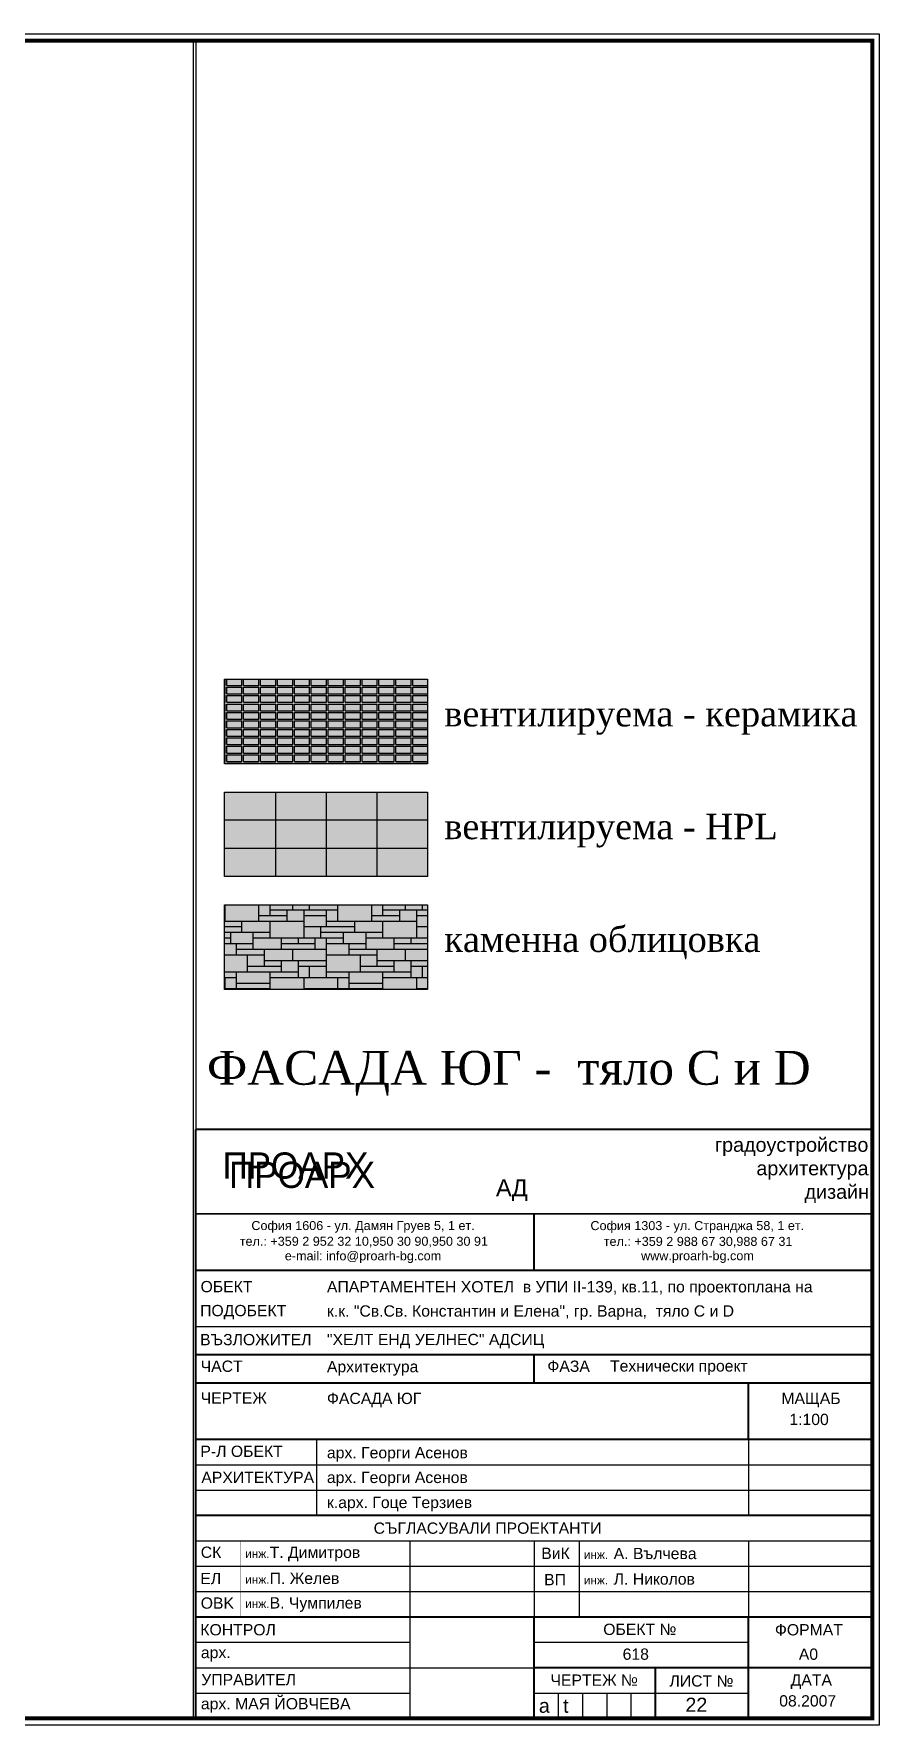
# Model space of a CAD drawing. Extents: x 9615146 to 9672346, y 4699603 to 4705703.
# Drawn here: x 9629847 to 9631346, y 4699603 to 4702603 of the extents above; entities that cross this region are included whole.
import ezdxf

# ---------------------------------------------------------------- set-up
doc = ezdxf.new("R2010")
doc.units = 0
doc.header["$LTSCALE"] = 0.5
doc.header["$MEASUREMENT"] = 0
doc.layers.get('0').update_dxf_attribs({"color": 251, "linetype": 'CONTINUOUS'})
for name, color, linetype in [('_hatch', 9, 'CONTINUOUS'), ('_hatch_construction', 252, 'CONTINUOUS'), ('_table', 3, 'CONTINUOUS'), ('_text', 4, 'CONTINUOUS'), ('_text_table', 3, 'CONTINUOUS'), ('fasadi', 147, 'CONTINUOUS')]:
    doc.layers.add(name, color=color, linetype=linetype)
doc.styles.add('GENERATED_STYLE_1', font='arial.ttf')
doc.styles.add('leg', font='arial.ttf')
doc.styles.add('PRO', font='')
doc.styles.get('PRO').set_extended_font_data('Corrida')

# ---------------------------------------------------------------- blocks, each defined once
blk = doc.blocks.new('hgkjy68i')
for p, q in [((-1200, 695), (0, 695)), ((-985.8, 495), (-985.8, 360)), ((-220, 495), (-220, 360)), ((-220, 495), (-220, 360)), ((-1200, 450), (0, 450)), ((-1200, 405), (0, 405)), ((-1200, 315), (0, 315)), ((-820, 315), (-820, 0)), ((-600, 315), (-600, 180)), ((-600, 315), (-600, 180)), ((-520, 315), (-520, 180)), ((-220, 315), (-220, 180)), ((-220, 315), (-220, 180)), ((-1200, 270), (0, 270)), ((-1200, 225), (0, 225)), ((-1200, 135), (-890, 135)), ((-1200, 135), (-890, 135)), ((-1200, 135), (-890, 135)), ((-1200, 135), (-820, 135)), ((-600.2, 135), (-220.2, 135)), ((-1200, 90), (-600, 90)), ((-1200, 45), (-890, 45)), ((-1200, 45), (-820, 45)), ((-600.2, 45), (-385.2, 45)), ((-385.2, 45), (-220.2, 45))]:
    blk.add_line(p, q)
at = {"ltscale": 50}
for p, q in [((-557.2, 45), (-557.2, 0)), ((-514.2, 45), (-514.2, 0)), ((-471.2, 45), (-471.2, 0)), ((-428.2, 45), (-428.2, 0))]:
    blk.add_line(p, q, dxfattribs=at)
for points, const_width in [([(-1200, 0), (-1200, 1045)], 3.5), ([(-1200, 1045), (0, 1045)], 3.5), ([(0, 0), (0, 1045)], 3.5), ([(-1200, 895), (0, 895)], 3.5), ([(-600, 795), (-600, 895)], 3.5), ([(-1200, 795), (0, 795)], 3.5), ([(-1200, 795), (0, 795)], 3.5), ([(-1200, 795), (0, 795)], 1), ([(-1200, 645), (-3, 645)], 3.5), ([(-600, 595), (-600, 645)], 3.5), ([(-1200, 595), (-3, 595)], 3.5), ([(-220, 595), (-220, 545)], 3.5), ([(-220, 595), (-220, 545)], 3.5), ([(-220, 545), (-220, 495)], 3.5), ([(-220, 545), (-220, 495)], 3.5), ([(-1200, 495), (-3, 495)], 3.5), ([(-1200, 360), (0, 360)], 3.5), ([(-1120, 315), (-1120, 180)], 1), ([(-1200, 180), (0, 180)], 3.5), ([(-600, 180), (-600, 0)], 3.5), ([(-220.2, 180), (-220.2, 0)], 3.5), ([(-600, 90), (0, 90)], 3.5), ([(-385.2, 90), (-385.2, 0)], 3.5), ([(-220.2, 90), (0, 90)], 3.5), ([(-1200, 0), (0, 0)], 3.5)]:
    blk.add_lwpolyline(points, dxfattribs=dict(const_width=const_width))
for s, height, style, p in [('градоустройство', 25, 'GENERATED_STYLE_1', (-279.2, 1005)), ('ПРОАРХ', 46.49, 'PRO', (-1152.6, 957.4)), ('архитектура', 25, 'GENERATED_STYLE_1', (-205.7, 963.3)), ('AД', 30, 'GENERATED_STYLE_1', (-667.6, 926.2)), ('дизайн', 25, 'GENERATED_STYLE_1', (-120.2, 921.6)), ('София 1606 - ул. Дамян Груев 5, 1 ет.', 16, 'GENERATED_STYLE_1', (-1101.3, 866.2)), ('София 1303 - ул. Странджа 58, 1 ет.', 16, 'GENERATED_STYLE_1', (-500, 866.1)), ('тел.: +359 2 952 32 10,950 30 90,950 30 91', 16, 'GENERATED_STYLE_1', (-1121.9, 838.3)), ('тел.: +359 2 988 67 30,988 67 31', 16, 'GENERATED_STYLE_1', (-476.4, 838.1)), ('e-mail: info@proarh-bg.com', 16, 'GENERATED_STYLE_1', (-1042, 812.5)), ('www.proarh-bg.com', 16, 'GENERATED_STYLE_1', (-410.2, 812.7)), ('ПОДОБЕКТ', 20, 'GENERATED_STYLE_1', (-1192.2, 713.4)), ('ВЪЗЛОЖИТЕЛ', 20, 'GENERATED_STYLE_1', (-1192.2, 661.9)), ('ЧАСТ ', 20, 'GENERATED_STYLE_1', (-1191.2, 614.7)), ('ФАЗА', 20, 'GENERATED_STYLE_1', (-576.4, 614.7)), ('ЧЕРТЕЖ', 20, 'GENERATED_STYLE_1', (-1191.2, 558.3)), ('МАЩАБ', 20, 'GENERATED_STYLE_1', (-161.4, 557.6)), ('Р-Л ОБЕКТ', 20, 'GENERATED_STYLE_1', (-1191.7, 463.8)), ('АРХИТЕКТУРА', 20, 'GENERATED_STYLE_1', (-1190, 417.5)), ('СЪГЛАСУВАЛИ ПРОЕКТАНТИ', 20, 'GENERATED_STYLE_1', (-884.5, 327.5)), ('инж. ', 15, 'GENERATED_STYLE_1', (-1112.3, 284.7)), ('инж. ', 15, 'GENERATED_STYLE_1', (-511.7, 282.8)), ('инж.', 15, 'GENERATED_STYLE_1', (-1112.3, 238.9)), ('инж. ', 15, 'GENERATED_STYLE_1', (-511.7, 237.6)), ('инж. ', 15, 'GENERATED_STYLE_1', (-1112.3, 195.9))]:
    blk.add_text(s, height=height, dxfattribs=dict(style=style)).set_placement(p)
at = {"color": 251, "style": 'PRO'}
blk.add_text('ПРОАРХ', height=46.49, dxfattribs=at).set_placement((-1140.9, 940.9))
at = {"ltscale": 50, "style": 'GENERATED_STYLE_1'}
for s, p in [('ОБЕКТ', (-1191.4, 755.9)), ('СК', (-1191.1, 284.7)), ('ВиК', (-587.2, 282.8)), ('ЕЛ', (-1191.8, 238.2)), ('ВП', (-582.2, 236.2)), ('ОВK', (-1191.1, 194.6)), ('КОНТРОЛ', (-1191.8, 147.3)), ('ОБЕКТ №', (-477.3, 148)), ('ФОРМАТ', (-172.9, 147.2)), ('арх.', (-1190.8, 106.9)), ('УПРАВИТЕЛ', (-1190.1, 58.9)), ('ЧЕРТЕЖ №', (-570.9, 57.9)), ('ЛИСТ №', (-359.8, 56.5)), ('ДАТА', (-144.9, 58.2)), ('арх. МАЯ ЙОВЧЕВА', (-1190.8, 16.1))]:
    blk.add_text(s, height=20, dxfattribs=at).set_placement(p)
for tag, p, height in [('OBEKT', (-967.3, 755.6), 20), ('PODOBEKT', (-967.3, 712.7), 20), ('VUZLOGITEL', (-967.3, 662.1), 20), ('CHAST', (-967.3, 614), 20), ('FAZA', (-465.3, 615.2), 20), ('CHERTEG', (-967.3, 557.6), 20), ('MASHTAB', (-158.2, 520.3), 20), ('RUKOVODITEL_OBEKT', (-967.3, 461.4), 20), ('ARCH', (-967.3, 417.5), 20), ('ARCH', (-967.3, 373.1), 20), ('CK', (-1068.9, 284.7), 20), ('VIK', (-458.8, 282.5), 20), ('EL', (-1068.9, 238.5), 20), ('VP', (-458.8, 237.2), 20), ('OVK', (-1068.9, 194.9), 20), ('KONTROL', (-1140, 106.1), 20), ('OBEKT', (-457.4, 104), 20), ('FORMAT', (-157.5, 104), 20), ('A', (-591.5, 10), 25), ('B', (-548.5, 10), 25), ('C', (-505.5, 10), 25), ('D', (-462.5, 10), 25), ('E', (-419.5, 10), 25), ('00000', (-351.1, 11.7), 25), ('DATA', (-151.2, 21.1), 20)]:
    blk.add_attdef(tag, p, '', height=height, dxfattribs=at)
blk = doc.blocks.new('BFGDB')
at = {"layer": '_hatch', "ltscale": 30, "true_color": 0xb97b1d}
h = blk.add_hatch(color=32, dxfattribs=at)
h.dxf.hatch_style = 1
h.paths.add_polyline_path([(411.2, 648.1), (411.2, 798.1), (51.2, 798.1), (51.2, 648.1)])
at = {"layer": '_hatch', "ltscale": 30, "true_color": 0x755724}
h = blk.add_hatch(color=27, dxfattribs=at)
h.dxf.hatch_style = 1
h.paths.add_polyline_path([(141.2, 598.1), (51.2, 598.1), (51.2, 548.1), (141.2, 548.1)])
h.paths.add_polyline_path([(141.2, 548.1), (231.2, 548.1), (231.2, 598.1), (141.2, 598.1)])
h.paths.add_polyline_path([(321.2, 548.1), (321.2, 598.1), (231.2, 598.1), (231.2, 548.1)])
h.paths.add_polyline_path([(411.2, 548.1), (411.2, 598.1), (321.2, 598.1), (321.2, 548.1)])
h.paths.add_polyline_path([(321.2, 498.1), (411.2, 498.1), (411.2, 548.1), (321.2, 548.1)])
h.paths.add_polyline_path([(231.2, 548.1), (231.2, 498.1), (321.2, 498.1), (321.2, 548.1)])
h.paths.add_polyline_path([(141.2, 548.1), (141.2, 498.1), (231.2, 498.1), (231.2, 548.1)])
h.paths.add_polyline_path([(141.2, 548.1), (51.2, 548.1), (51.2, 498.1), (141.2, 498.1)])
h.paths.add_polyline_path([(51.2, 498.1), (51.2, 448.1), (141.2, 448.1), (141.2, 498.1)])
h.paths.add_polyline_path([(141.2, 498.1), (141.2, 448.1), (231.2, 448.1), (231.2, 498.1)])
h.paths.add_polyline_path([(231.2, 498.1), (231.2, 448.1), (321.2, 448.1), (321.2, 498.1)])
h.paths.add_polyline_path([(321.2, 498.1), (321.2, 448.1), (411.2, 448.1), (411.2, 498.1)])
at = {"layer": '_hatch', "ltscale": 30, "true_color": 0xb4b09d}
h = blk.add_hatch(color=253, dxfattribs=at)
h.dxf.hatch_style = 1
h.paths.add_polyline_path([(51.2, 398.1), (51.2, 248.1), (411.2, 248.1), (411.2, 398.1)])
at = {"layer": '_hatch_construction', "ltscale": 40}
h = blk.add_hatch(dxfattribs=at)
h.set_pattern_fill('EGGCRATE', color=251, scale=30, style=0, pattern_type=2)
h.set_pattern_definition([(0, (-9638031.03, -4700660.38), (30, 15), [27, -3]), (0, (-9638031.03, -4700657.38), (30, 15), [27, -3]), (90, (-9638031.03, -4700657.38), (-30, 15), [12, -3]), (90, (-9638034.03, -4700657.38), (-30, 15), [12, -3])])
h.paths.add_polyline_path([(141.2, 798.1), (51.2, 798.1), (51.2, 748.1), (141.2, 748.1)])
h.paths.add_polyline_path([(141.2, 748.1), (231.2, 748.1), (231.2, 798.1), (141.2, 798.1)])
h.paths.add_polyline_path([(321.2, 748.1), (321.2, 798.1), (231.2, 798.1), (231.2, 748.1)])
h.paths.add_polyline_path([(411.2, 748.1), (411.2, 798.1), (321.2, 798.1), (321.2, 748.1)])
h.paths.add_polyline_path([(321.2, 698.1), (411.2, 698.1), (411.2, 748.1), (321.2, 748.1)])
h.paths.add_polyline_path([(231.2, 748.1), (231.2, 698.1), (321.2, 698.1), (321.2, 748.1)])
h.paths.add_polyline_path([(141.2, 748.1), (141.2, 698.1), (231.2, 698.1), (231.2, 748.1)])
h.paths.add_polyline_path([(141.2, 748.1), (51.2, 748.1), (51.2, 698.1), (141.2, 698.1)])
h.paths.add_polyline_path([(51.2, 698.1), (51.2, 648.1), (141.2, 648.1), (141.2, 698.1)])
h.paths.add_polyline_path([(141.2, 698.1), (141.2, 648.1), (231.2, 648.1), (231.2, 698.1)])
h.paths.add_polyline_path([(231.2, 698.1), (231.2, 648.1), (321.2, 648.1), (321.2, 698.1)])
h.paths.add_polyline_path([(321.2, 698.1), (321.2, 648.1), (411.2, 648.1), (411.2, 698.1)])
h = blk.add_hatch(dxfattribs=at)
h.set_pattern_fill('CUTSTONE', color=251, scale=200, style=0, pattern_type=2)
h.set_pattern_definition([(0, (-9638034.03, -4700660.38), (0, 200), [150, -50]), (0, (-9638034.03, -4700650.38), (0, 200), [-60, 60, -30, 50]), (0, (-9638034.03, -4700640.38), (0, 200), [-90, 110]), (0, (-9638034.03, -4700630.38), (0, 200), [90, -110]), (0, (-9638034.03, -4700620.38), (0, 200), [-40, 160]), (0, (-9638034.03, -4700610.38), (0, 200), [70, -50, 60, -20]), (0, (-9637964.03, -4700600.38), (0, 200), [160, -40]), (0, (-9638044.03, -4700590.38), (0, 200), [110, -90]), (0, (-9638074.03, -4700580.38), (0, 200), [90, -110]), (0, (-9638034.03, -4700570.38), (0, 200), [160, -40]), (0, (-9638034.03, -4700560.38), (0, 200), [-80, 50, -30, 40]), (0, (-9637934.03, -4700550.38), (0, 200), [120, -80]), (0, (-9638014.03, -4700540.38), (0, 200), [80, -40, 30, -50]), (0, (-9637974.03, -4700530.38), (0, 200), [80, -30, 50, -40]), (0, (-9637894.03, -4700520.38), (0, 200), [120, -80]), (0, (-9637974.03, -4700510.38), (0, 200), [80, -120]), (0, (-9637934.03, -4700500.38), (0, 200), [90, -110]), (0, (-9637934.03, -4700490.38), (0, 200), [-60, 140]), (0, (-9637994.03, -4700480.38), (0, 200), [60, -140]), (0, (-9637934.03, -4700470.38), (0, 200), [140, -60]), (90, (-9638034.03, -4700580.38), (-200, 1e-14), [30, -80, 70, -20]), (90, (-9638014.03, -4700570.38), (-200, 1e-14), [50, -30, 20, -100]), (90, (-9638004.03, -4700610.38), (-200, 1e-14), [20, -180]), (90, (-9637994.03, -4700630.38), (-200, 1e-14), [20, -120, 30, -30]), (90, (-9637984.03, -4700590.38), (-200, 1e-14), [20, -180]), (90, (-9637974.03, -4700660.38), (-200, 1e-14), [30, -90, 50, -30]), (90, (-9637964.03, -4700620.38), (-200, 1e-14), [30, -170]), (90, (-9637954.03, -4700570.38), (-200, 1e-14), [30, -10, 20, -140]), (90, (-9637944.03, -4700650.38), (-200, 1e-14), [30, -170]), (90, (-9637934.03, -4700600.38), (-200, 1e-14), [30, -10, 30, -20, 50, -60]), (90, (-9637914.03, -4700600.38), (-200, 1e-14), [-140, 20, -20, 20]), (90, (-9637904.03, -4700570.38), (-200, 1e-14), [20, -180]), (90, (-9637894.03, -4700640.38), (-200, 1e-14), [20, -70, 50, -60]), (90, (-9637884.03, -4700610.38), (-200, 1e-14), [10, -130, 30, -30]), (90, (-9637874.03, -4700600.38), (-200, 1e-14), [50, -50, 30, -70]), (90, (-9637864.03, -4700550.38), (-200, 1e-14), [30, -50, 20, -100]), (90, (-9637854.03, -4700620.38), (-200, 1e-14), [20, -180]), (90, (-9637844.03, -4700600.38), (-200, 1e-14), [20, -60, 30, -90])])
h.paths.add_polyline_path([(141.2, 398.1), (51.2, 398.1), (51.2, 348.1), (141.2, 348.1)])
h.paths.add_polyline_path([(141.2, 348.1), (231.2, 348.1), (231.2, 398.1), (141.2, 398.1)])
h.paths.add_polyline_path([(321.2, 348.1), (321.2, 398.1), (231.2, 398.1), (231.2, 348.1)])
h.paths.add_polyline_path([(411.2, 348.1), (411.2, 398.1), (321.2, 398.1), (321.2, 348.1)])
h.paths.add_polyline_path([(321.2, 298.1), (411.2, 298.1), (411.2, 348.1), (321.2, 348.1)])
h.paths.add_polyline_path([(231.2, 348.1), (231.2, 298.1), (321.2, 298.1), (321.2, 348.1)])
h.paths.add_polyline_path([(141.2, 348.1), (141.2, 298.1), (231.2, 298.1), (231.2, 348.1)])
h.paths.add_polyline_path([(141.2, 348.1), (51.2, 348.1), (51.2, 298.1), (141.2, 298.1)])
h.paths.add_polyline_path([(51.2, 298.1), (51.2, 248.1), (141.2, 248.1), (141.2, 298.1)])
h.paths.add_polyline_path([(141.2, 298.1), (141.2, 248.1), (231.2, 248.1), (231.2, 298.1)])
h.paths.add_polyline_path([(231.2, 298.1), (231.2, 248.1), (321.2, 248.1), (321.2, 298.1)])
h.paths.add_polyline_path([(321.2, 298.1), (321.2, 248.1), (411.2, 248.1), (411.2, 298.1)])
at = {"layer": '_hatch_construction', "color": 251, "ltscale": 40}
for p, q in [((141.2, 598.1), (141.2, 448.1)), ((231.2, 598.1), (231.2, 448.1)), ((321.2, 598.1), (321.2, 448.1)), ((411.2, 548.1, 0), (51.2, 548.1)), ((411.2, 498.1), (51.2, 498.1))]:
    blk.add_line(p, q, dxfattribs=at)
at = {"layer": 'fasadi'}
for points in [[(411.2, 648.1), (51.2, 648.1), (51.2, 798.1), (411.2, 798.1)], [(411.2, 448.1), (51.2, 448.1), (51.2, 598.1), (411.2, 598.1)], [(411.2, 248.1), (51.2, 248.1), (51.2, 398.1), (411.2, 398.1)]]:
    blk.add_lwpolyline(points, close=True, dxfattribs=at)
at = {"layer": '_text', "color": 148, "char_height": 45, "width": 1323.935, "attachment_point": 1, "rotation": 0, "style": 'leg'}
for s, insert in [('{\\fGeorgia|b0|i0|c204|p18;вентилируема - керамика }', (440.8, 759.5)), ('{\\fGeorgia|b0|i0|c204|p18;вентилируема - \\fGeorgia|b0|i0|c0|p18;HPL}', (440.8, 559.5)), ('{\\fGeorgia|b0|i0|c204|p18;каменна облицовка}', (440.8, 359.5))]:
    blk.add_mtext(s, dxfattribs=dict(at, insert=insert))

msp = doc.modelspace()

# ---------------------------------------------------------------- linework, layer by layer
at = {"layer": '_table', "ltscale": 10}
msp.add_lwpolyline([(9623546.03, 4702603.38), (9631346.03, 4702603.38), (9631346.03, 4699603.38), (9623546.03, 4699603.38)], close=True, dxfattribs=at)
msp.add_lwpolyline([(9623697.71, 4702591.38, 6.84, 6.84, 0), (9631334.03, 4702591.38, 6.84, 6.84, 0), (9631334.03, 4699615.38, 6.84, 6.84, 0), (9623697.71, 4699615.38, 6.84, 6.84, 0)], format="xyseb", close=True, dxfattribs=at)
at = {"layer": '_text_table'}
for p, q in [((9630130.03, 4699615.38), (9630130.03, 4702591.38)), ((9630135.03, 4699615.38), (9630135.03, 4702591.38))]:
    msp.add_line(p, q, dxfattribs=at)

# ---------------------------------------------------------------- block references
at = {"layer": '_table', "ltscale": 10}
ref = msp.add_blockref('hgkjy68i', (9631334.03, 4699615.38), dxfattribs=at)
ref.add_attrib('00000', '22', (9631002.4, 4699627.09), dxfattribs={"layer": '0', "ltscale": 50, "height": 25, "style": 'GENERATED_STYLE_1'})
ref.add_attrib('B', 't', (9630785.54, 4699625.38), dxfattribs={"layer": '0', "ltscale": 50, "height": 25, "style": 'GENERATED_STYLE_1'})
ref.add_attrib('A', 'a', (9630742.54, 4699625.38), dxfattribs={"layer": '0', "ltscale": 50, "height": 25, "style": 'GENERATED_STYLE_1'})
ref.add_attrib('DATA', '08.2007', (9631168.77, 4699636.48), dxfattribs={"layer": '0', "ltscale": 50, "height": 20, "style": 'GENERATED_STYLE_1'})
ref.add_attrib('FORMAT', 'А0', (9631203.58, 4699719.35), dxfattribs={"layer": '0', "ltscale": 50, "height": 20, "style": 'GENERATED_STYLE_1'})
ref.add_attrib('OBEKT', '618', (9630891.11, 4699719.38), dxfattribs={"layer": '0', "ltscale": 50, "height": 20, "style": 'GENERATED_STYLE_1'})
ref.add_attrib('VP', 'Л. Николов', (9630875.23, 4699852.61), dxfattribs={"layer": '0', "ltscale": 50, "height": 20, "style": 'GENERATED_STYLE_1'})
ref.add_attrib('VIK', 'А. Вълчева', (9630875.23, 4699897.92), dxfattribs={"layer": '0', "ltscale": 50, "height": 20, "style": 'GENERATED_STYLE_1'})
ref.add_attrib('OVK', 'В. Чумпилев', (9630265.17, 4699810.32), dxfattribs={"layer": '0', "ltscale": 50, "height": 20, "style": 'GENERATED_STYLE_1'})
ref.add_attrib('EL', 'П. Желев', (9630265.17, 4699853.91), dxfattribs={"layer": '0', "ltscale": 50, "height": 20, "style": 'GENERATED_STYLE_1'})
ref.add_attrib('CK', 'Т. Димитров', (9630265.17, 4699900.05), dxfattribs={"layer": '0', "ltscale": 50, "height": 20, "style": 'GENERATED_STYLE_1'})
ref.add_attrib('ARCH', 'к.арх. Гоце Терзиев', (9630366.74, 4699988.48), dxfattribs={"layer": '0', "ltscale": 50, "height": 20, "style": 'GENERATED_STYLE_1'})
ref.add_attrib('ARCH', 'арх. Георги Асенов', (9630366.74, 4700032.86), dxfattribs={"layer": '0', "ltscale": 50, "height": 20, "style": 'GENERATED_STYLE_1'})
ref.add_attrib('RUKOVODITEL_OBEKT', 'арх. Георги Асенов', (9630366.74, 4700076.75), dxfattribs={"layer": '0', "ltscale": 50, "height": 20, "style": 'GENERATED_STYLE_1'})
ref.add_attrib('MASHTAB', '1:100', (9631186.78, 4700135.72), dxfattribs={"layer": '0', "ltscale": 50, "height": 20, "style": 'GENERATED_STYLE_1'})
ref.add_attrib('CHERTEG', 'ФАСАДА ЮГ', (9630366.74, 4700172.99), dxfattribs={"layer": '0', "ltscale": 50, "height": 20, "style": 'GENERATED_STYLE_1'})
ref.add_attrib('FAZA', 'Технически проект', (9630868.71, 4700230.63), dxfattribs={"layer": '0', "ltscale": 50, "height": 20, "style": 'GENERATED_STYLE_1'})
ref.add_attrib('CHAST', 'Архитектура', (9630366.74, 4700229.41), dxfattribs={"layer": '0', "ltscale": 50, "height": 20, "style": 'GENERATED_STYLE_1'})
ref.add_attrib('VUZLOGITEL', '"ХЕЛТ ЕНД УЕЛНЕС" АДСИЦ', (9630366.74, 4700277.51), dxfattribs={"layer": '0', "ltscale": 50, "height": 20, "style": 'GENERATED_STYLE_1'})
ref.add_attrib('PODOBEKT', 'к.к. "Св.Св. Константин и Елена", гр. Варна,  тяло C и D', (9630366.74, 4700328.06), dxfattribs={"layer": '0', "ltscale": 50, "height": 20, "style": 'GENERATED_STYLE_1'})
ref.add_attrib('OBEKT', 'АПАРТАМЕНТЕН ХОТЕЛ  в УПИ II-139, кв.11, по проектоплана на ', (9630366.74, 4700370.98), dxfattribs={"layer": '0', "ltscale": 50, "height": 20, "style": 'GENERATED_STYLE_1'})
at = {"layer": '_text', "color": 148}
msp.add_blockref('BFGDB', (9630134.03, 4700660.38), dxfattribs=at)

# ---------------------------------------------------------------- texts
at = {"layer": '_text', "color": 148, "insert": (9630153.92, 4700799.39), "char_height": 138.24, "width": 1323.9349, "attachment_point": 1, "rotation": 0, "style": 'leg'}
msp.add_mtext('{\\fGeorgia|b0|i0|c204|p18;\\H0.434x;ФАСАДА ЮГ -  тяло \\fGeorgia|b0|i0|c0|p18;C\\fGeorgia|b0|i0|c204|p18; и \\fGeorgia|b0|i0|c0|p18;D}', dxfattribs=at)

doc.saveas('drawing.dxf')
